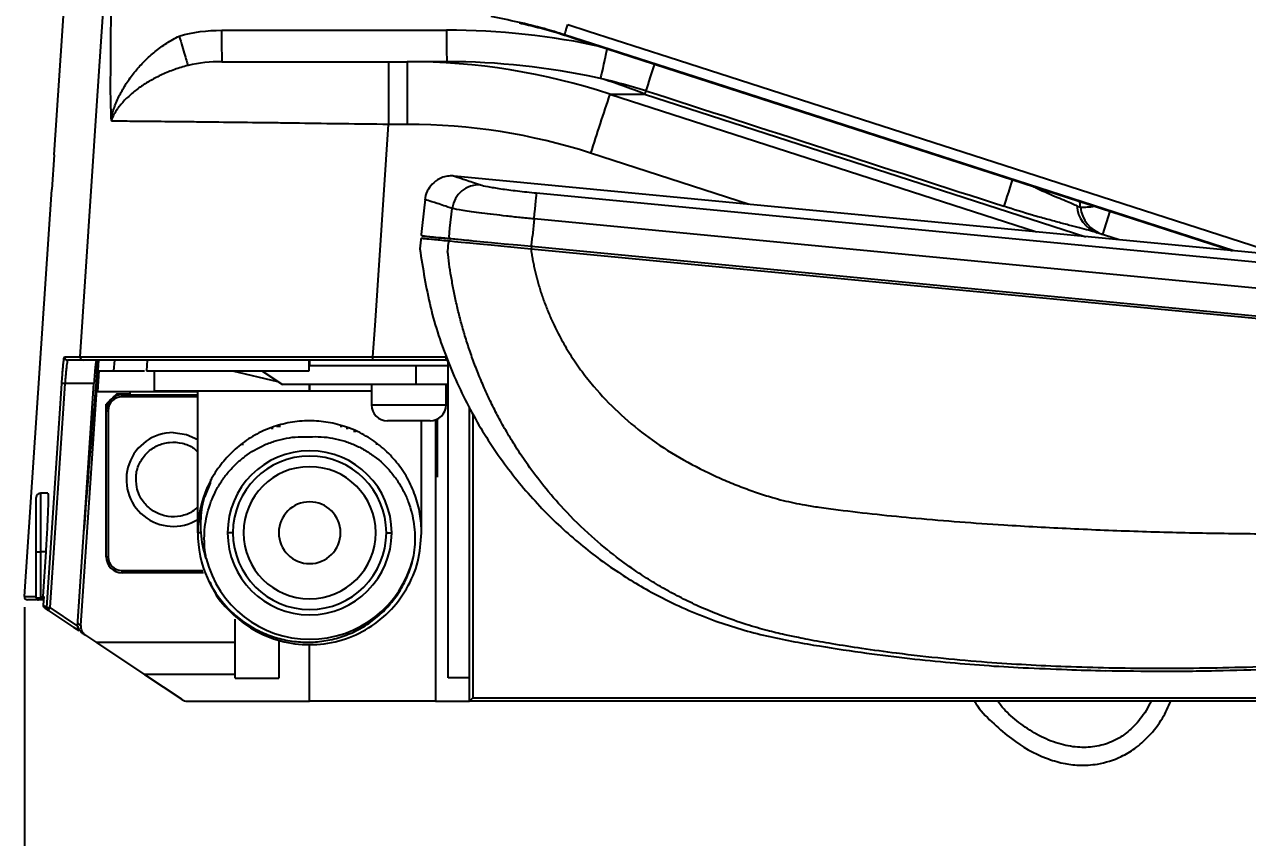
# Model space of a CAD drawing. Header units: millimetres. Extents: x 136 to 1356, y 36 to 868.
# Drawn here: x 136.5 to 251.2, y 124.3 to 200.6 of the extents above; entities that cross this region are included whole.
import ezdxf

# ---------------------------------------------------------------- set-up
doc = ezdxf.new("R2010")
doc.units = ezdxf.units.MM
doc.header["$LTSCALE"] = 20
doc.layers.add('____', color=7, linetype='Continuous')
doc.styles.add('style1', font='gbeitc.shx')
doc.styles.add('유형1', font='gbeitc.shx', dxfattribs={"height": 8})
doc.dimstyles.new('ISO-25', dxfattribs={"dimtxt": 2.5, "dimasz": 3, "dimexe": 1.25, "dimexo": 0.5, "dimgap": 1, "dimtad": 3, "dimtoh": 1, "dimdsep": 46, "dimtxsty": '유형1', "dimcen": 2.5, "dimclrd": 5, "dimclre": 5, "dimclrt": 5, "dimadec": 0, "dimazin": 0, "dimtfac": 1, "dimtmove": 0, "dimatfit": 3, "dimfxl": 1, "dimarcsym": 0})

# ---------------------------------------------------------------- blocks, each defined once
blk = doc.blocks.new('*D10')
at = {"layer": '____', "color": 2, "lineweight": -2, "transparency": 16777216}
for p, q in [((664.47, 147.65), (664.47, 42.52)), ((136.47, 145.88), (136.47, 42.52)), ((146.47, 45.02), (654.47, 45.02))]:
    blk.add_line(p, q, dxfattribs=at)
at = {"layer": '____', "color": 2, "transparency": 16777216}
for points in [[(146.47, 46.69), (146.47, 43.36), (136.47, 45.02)], [(654.47, 46.69), (654.47, 43.36), (664.47, 45.02)]]:
    blk.add_solid(points, dxfattribs=at)
at = {"layer": 'Defpoints', "color": 0, "transparency": 16777216}
for p in [(664.47, 148.65), (136.47, 146.88), (664.47, 45.02)]:
    blk.add_point(p, dxfattribs=at)
at = {"layer": '____', "color": 2, "transparency": 16777216, "insert": (400.47, 52.02), "char_height": 12, "attachment_point": 5, "style": 'style1'}
blk.add_mtext('528', dxfattribs=at)

msp = doc.modelspace()

# ---------------------------------------------------------------- linework, layer by layer
at = {"color": 7, "linetype": 'Continuous', "lineweight": 25}
for p, q in [((139.26, 188.31), (141.43, 220.59)), ((154.98, 200.01), (176.08, 200.01)), ((187.15, 199.56), (187.15, 199.58)), ((170.62, 197.06), (170.62, 191.17)), ((170.62, 197.06), (172.4, 197.06)), ((172.4, 191.17), (172.4, 197.06)), ((176.1, 197.06), (172.4, 197.06)), ((191.4, 194.01), (194.66, 194.01)), ((191.4, 194.01), (231.43, 181.09)), ((194.66, 194.01), (236.07, 180.64)), ((172.4, 191.17), (170.62, 191.17)), ((139.26, 188.31), (139.04, 185.06)), ((204.48, 183.67), (189.58, 188.48)), ((452.75, 159.84), (176.79, 186.33)), ((136.47, 146.88), (139.04, 185.06)), ((174.06, 184.16), (173.78, 181.7)), ((184.53, 184.75), (444.87, 159.75)), ((235.56, 183.39), (235.5, 183.95)), ((176.4, 181.44), (176.61, 183.29)), ((238.32, 183.02), (237.62, 180.85)), ((173.78, 181.7), (173.7, 180.85)), ((176.32, 180.6), (176.4, 181.44)), ((184.29, 182.31), (184.14, 180.7)), ((444.64, 157.31), (184.29, 182.31)), ((173.65, 180.35), (173.57, 179.51)), ((184.06, 179.86), (184.14, 180.7)), ((239.21, 180.34), (237.12, 181.01)), ((176.19, 179.26), (176.27, 180.1)), ((184.02, 179.51), (184.01, 179.38)), ((184.04, 179.71), (184.02, 179.51)), ((184.02, 179.51), (444.37, 154.52)), ((184.06, 179.86), (184.04, 179.71)), ((444.39, 154.72), (184.04, 179.71)), ((444.39, 154.72), (184.04, 179.71)), ((141.76, 144.15), (143.44, 169.06)), ((143.24, 166.11), (143.44, 169.06)), ((143.25, 167.78), (143.34, 169.06)), ((144.87, 168.06), (144.94, 169.06)), ((147.99, 169.06), (147.92, 168.06)), ((163.18, 168.06), (163.18, 169.06)), ((163.23, 169.06), (163.23, 168.56)), ((169.16, 169.06), (169.17, 169.06)), ((169.17, 169.06), (169.17, 169.37)), ((169.17, 169.37), (176.03, 169.37)), ((176.03, 169.06), (169.17, 169.06)), ((176.03, 169.06), (176.03, 169.37)), ((176.03, 169.06), (176.23, 169.06)), ((176.23, 139.26), (176.23, 169.05)), ((143.44, 168.06), (143.31, 166.11)), ((144.87, 168.06), (147.74, 168.06)), ((148.63, 168.06), (148.63, 166.16)), ((155.98, 168.06), (160.23, 167.06)), ((158.73, 168.06), (160.68, 166.76)), ((163.18, 168.56), (173.23, 168.56)), ((173.23, 166.76), (173.23, 168.56)), ((173.23, 168.56), (176.23, 168.56)), ((138.56, 145.86), (139.97, 166.88)), ((140.27, 166.86), (138.85, 145.84)), ((140.27, 166.86), (139.97, 166.88)), ((142.99, 166.86), (140.27, 166.86)), ((141.46, 144.11), (142.99, 166.86)), ((173.23, 166.76), (160.68, 166.76)), ((163.18, 166.76), (163.18, 166.16)), ((163.23, 166.76), (163.23, 166.16)), ((169.03, 166.76), (169.03, 164.86)), ((176.23, 166.76), (173.23, 166.76)), ((176.03, 164.86), (176.03, 166.76)), ((143.31, 166.11), (152.73, 166.11)), ((145.13, 165.91), (144.73, 165.51)), ((145.13, 165.91), (146.38, 165.91)), ((145.63, 165.61), (145.63, 165.81)), ((145.63, 165.81), (152.73, 165.81)), ((152.73, 165.61), (145.63, 165.61)), ((146.38, 165.91), (146.38, 166.11)), ((146.38, 165.81), (146.38, 165.91)), ((163.18, 166.16), (148.63, 166.16)), ((152.73, 152.86), (152.73, 166.16)), ((169.03, 166.16), (163.23, 166.16)), ((176.23, 166.16), (176.03, 166.16)), ((144.43, 165.21), (144.13, 164.91)), ((144.13, 164.31), (144.13, 164.91)), ((144.13, 150.61), (144.13, 164.31)), ((144.13, 164.31), (144.33, 164.31)), ((144.33, 164.31), (144.33, 150.61)), ((169.03, 164.86), (176.03, 164.86)), ((178.23, 137.06), (178.23, 164.66)), ((174.53, 163.36), (170.53, 163.36)), ((173.73, 152.86), (173.73, 163.36)), ((175.03, 163.45), (175.03, 137.06)), ((175.21, 163.52), (175.21, 158.06)), ((178.53, 164.02), (178.53, 137.37)), ((159.61, 162.66), (159.82, 162.66)), ((160.13, 162.86), (160.49, 162.86)), ((166.1, 162.86), (166.29, 162.86)), ((166.65, 162.66), (166.86, 162.66)), ((167.59, 162.36), (167.36, 162.36)), ((156.93, 161.19), (156.93, 161.07)), ((169.53, 161.1), (169.53, 161.19)), ((146.93, 157.86), (146.93, 157.86)), ((153.89, 157.51), (153.35, 156.21)), ((137.58, 151.06), (137.58, 156.16)), ((137.98, 156.56), (137.98, 151.06)), ((138.66, 156.56), (137.98, 156.56)), ((142.07, 153.17), (142.07, 153.17)), ((142.07, 153.16), (142.07, 153.16)), ((153.05, 152.86), (152.73, 152.86)), ((156.03, 152.86), (155.53, 152.86)), ((170.43, 152.86), (170.93, 152.86)), ((152.73, 152.36), (152.74, 152.36)), ((173.72, 152.36), (173.73, 152.36)), ((137.58, 151.06), (137.98, 151.06)), ((137.58, 146.76), (137.58, 151.06)), ((137.98, 151.06), (137.98, 146.76)), ((138.46, 151.06), (137.98, 151.06)), ((138.46, 151.06), (138.18, 146.88)), ((144.13, 150.61), (144.33, 150.61)), ((145.63, 149.11), (145.63, 149.31)), ((145.63, 149.31), (153.21, 149.31)), ((153.27, 149.11), (145.63, 149.11)), ((137.58, 146.76), (137.98, 146.76)), ((137.98, 146.56), (137.78, 146.56)), ((137.98, 146.76), (137.98, 146.56)), ((137.98, 146.76), (138.19, 146.76)), ((138.26, 146.56), (137.98, 146.56)), ((138.29, 146.88), (138.23, 146.08)), ((138.29, 146.88), (138.23, 146.08)), ((138.23, 146.08), (138.23, 146.08)), ((138.56, 145.86), (138.85, 145.84)), ((138.85, 145.84), (138.69, 145.59)), ((138.85, 145.84), (141.46, 144.11)), ((141.42, 143.77), (138.69, 145.59)), ((156.23, 139.23), (156.23, 144.76)), ((141.6, 143.65), (141.1, 143.98)), ((142.2, 143.25), (143.23, 142.56)), ((156.23, 142.56), (143.23, 142.56)), ((143.23, 142.56), (144.58, 141.66)), ((160.33, 142.65), (160.33, 139.23)), ((163.23, 137.06), (163.23, 142.36)), ((144.58, 141.66), (147.73, 139.56)), ((156.23, 139.56), (147.73, 139.56)), ((147.73, 139.56), (151.23, 137.23)), ((156.23, 139.23), (160.33, 139.23)), ((178.23, 139.26), (176.23, 139.26)), ((151.78, 137.06), (163.23, 137.06)), ((175.03, 137.06), (163.23, 137.06)), ((175.03, 137.06), (178.23, 137.06)), ((283.18, 137.06), (178.23, 137.06)), ((178.23, 137.06), (178.23, 137.06)), ((178.53, 137.37), (283.18, 137.37))]:
    msp.add_line(p, q, dxfattribs=at)
at = {"color": 7, "linetype": 'Continuous', "lineweight": 25, "flags": 128}
for points in [[(144.17, 206.88), (143.24, 192.93), (141.67, 169.38)], [(187.46, 200.55), (189.36, 199.94), (196.98, 197.48), (227.43, 187.65), (254.66, 178.86)], [(249.95, 179.31), (200.27, 195.35), (187.15, 199.58)], [(188.2, 199.22), (190.1, 198.61), (197.71, 196.15), (228.17, 186.32), (249.84, 179.32)], [(191.16, 198.33), (191.04, 197.81), (190.93, 197.31), (190.82, 196.84), (190.73, 196.42), (190.65, 196.07), (190.58, 195.79), (190.54, 195.59), (190.52, 195.48)], [(195.58, 196.83), (195.51, 196.59), (195.35, 196.1), (195.2, 195.64), (195.07, 195.23), (194.96, 194.89), (194.87, 194.61), (194.81, 194.42), (194.77, 194.31)], [(169.17, 169.37), (169.37, 172.32), (170.62, 191.17)], [(229.17, 185.98), (229.1, 185.76), (228.94, 185.27), (228.8, 184.81), (228.66, 184.41), (228.55, 184.06), (228.46, 183.78), (228.4, 183.59), (228.37, 183.49)], [(184.29, 182.31), (184.34, 182.77), (184.38, 183.21), (184.42, 183.62), (184.45, 183.98), (184.48, 184.28), (184.51, 184.52), (184.52, 184.67), (184.53, 184.75)], [(176.43, 180.24), (176.84, 180.2), (177.45, 180.14), (178.25, 180.06), (179.2, 179.97), (180.28, 179.87), (181.47, 179.75), (182.73, 179.63), (184.02, 179.51)], [(184.04, 179.71), (182.75, 179.83), (181.49, 179.95), (180.3, 180.07), (179.22, 180.17), (178.26, 180.26), (177.47, 180.34), (176.86, 180.4), (176.45, 180.44)], [(150.43, 162.26), (151.67, 162.08), (152.73, 161.61)]]:
    msp.add_lwpolyline(points, dxfattribs=at)
at = {"color": 7, "linetype": 'Continuous', "lineweight": 25}
for centre, radius, start, end in [((284.93, 199.28), 129.96, 179.6788, 180.9784), ((306.04, 199.28), 129.96, 179.6788, 180.9784), ((179.21, 156.95), 40.16, 67.3702, 73.65), ((179.58, 147.16), 49.54, 72.1407, 77.248), ((556.78, 71.09), 385.5, 161.4065, 162.2714), ((219.42, 185.15), 26.29, 159.6031, 160.305), ((179.1, 183.01), 2.5, 86.1491, 173.4506), ((238.04, 183.68), 2.82, 182.5271, 251.1144), ((234.89, 201.54), 18.16, 272.1046, 276.2856), ((238.54, 183.71), 3, 186, 252.1039), ((173.8, 180.34), 0.15, 84.4464, 175.4183), ((173.85, 180.84), 0.15, 175.1911, 264.5172), ((176.42, 180.09), 0.148, 85.3552, 175.3313), ((140.52, 169.36), 0.3, 176.1373, 269.9807), ((141.97, 169.36), 0.3, 176.1285, 269.9681), ((145.63, 164.31), 1.5, 90, 180), ((145.63, 164.31), 1.3, 90, 180), ((170.53, 164.86), 1.5, 180, 270), ((174.53, 164.86), 1.5, 270, 0), ((150.43, 157.86), 4.4, 90, 301.5657), ((163.23, 152.86), 7.7, 0, 180), ((163.23, 152.86), 7.2, 0, 180), ((163.23, 152.86), 6.2, 0, 180), ((137.98, 156.16), 0.4, 90, 180), ((163.23, 152.86), 10.5, 155.9736, 180), ((163.23, 152.86), 2.9, 0, 180), ((163.23, 152.86), 10.5, 180, 204.0264), ((163.23, 152.86), 7.7, 180, 0), ((163.23, 152.86), 7.2, 180, 0), ((163.23, 152.86), 6.2, 180, 0), ((163.23, 152.86), 2.9, 180, 0), ((145.63, 150.61), 1.5, 180, 270), ((145.63, 150.61), 1.3, 180, 270), ((163.23, 152.86), 10, 193.9865, 346.0135), ((136.77, 146.86), 0.3, 176.1513, 269.9998), ((137.78, 146.76), 0.2, 180, 270), ((138.53, 146.05), 0.3, 176.151, 236.3099), ((138.53, 146.05), 0.3, 176.1088, 236.3027), ((138.85, 145.84), 0.3, 176.101, 236.3013), ((248.13, 586.37), 446.57, 268.2256, 268.6855), ((151.78, 138.06), 1, 236.3099, 270)]:
    msp.add_arc(centre, radius, start, end, dxfattribs=at)
for centre, major_axis, ratio, start_param, end_param in [((175.58, 147.01), (60.46, 1.9), 0.876114, 1.290342, 1.534975), ((171.98, 147.06), (55.3, 2.05), 0.903428, 1.178758, 1.529811), ((175.6, 147.06), (57.82, 1.72), 0.864208, 1.289072, 1.53641), ((175.6, 147.06), (57.82, 1.72), 0.864208, 1.284212, 1.289072), ((1468.63, -269.21), (9404.37, -3037.79), 0.005058, 1.704697, 1.708302), ((171.98, 147.17), (50.04, 1.61), 0.878795, 1.183181, 1.534234), ((229.17, 186.73), (6.38, -3.34), 0.005815, 5.961099, 6.28705), ((178.53, 137.36), (0.3, 0.3), 0.008727, 1.56207, 3.132866)]:
    msp.add_ellipse(centre, major_axis=major_axis, ratio=ratio, start_param=start_param, end_param=end_param, dxfattribs=at)
for points, knots in [([(422.49, 180.75), (413.35, 181.72), (395.07, 183.67), (367.78, 187.8), (340.6, 192.84), (313.61, 198.85), (286.84, 205.8), (260.36, 213.7), (234.71, 222.26), (218.08, 228.66), (210.04, 231.75)], [0, 0, 0, 0, 0.125701, 0.251635, 0.377725, 0.503894, 0.630062, 0.756152, 0.882085, 1, 1, 1, 1]), ([(210.02, 227.79), (218.58, 224.51), (235.7, 217.95), (261.8, 209.27), (288.15, 201.45), (312.97, 195.05), (336.16, 189.83), (357.68, 185.62), (379.31, 182.02), (401.03, 178.98), (415.58, 177.47), (422.84, 176.71)], [0, 0, 0, 0, 0.1252092, 0.2503883, 0.3756258, 0.5007224, 0.600616, 0.700446, 0.8002842, 0.9002086, 1, 1, 1, 1]), ([(422.1, 168.51), (414.74, 169.3), (400.03, 170.88), (378.12, 174.35), (356.37, 178.53), (334.79, 183.44), (311.6, 189.46), (286.82, 196.74), (260.54, 205.36), (234.51, 214.65), (217.34, 221.32), (208.76, 224.66)], [0, 0, 0, 0, 0.100333, 0.200505, 0.300528, 0.400464, 0.50038, 0.625369, 0.750369, 0.8752, 1, 1, 1, 1]), ([(144.56, 196.98), (144.56, 197.53), (144.57, 198.61), (144.59, 200.23), (144.61, 201.81), (144.63, 203.37), (144.65, 204.91), (144.67, 206.42), (144.7, 207.91), (144.72, 209.37), (144.75, 210.81), (144.79, 212.22), (144.82, 213.6), (144.86, 214.97), (144.91, 216.3), (144.96, 217.61), (144.99, 218.48), (145.01, 218.91)], [0, 0, 0, 0, 0.073668, 0.146323, 0.217965, 0.288599, 0.358228, 0.426854, 0.494482, 0.561114, 0.626755, 0.691407, 0.755076, 0.817765, 0.879479, 0.940223, 1, 1, 1, 1]), ([(187.15, 199.58), (187.15, 199.58), (186.52, 199.79), (184.25, 200.48), (181.93, 200.96), (180.26, 201.3)], [0, 0, 0, 0, 0.000008, 0.281444, 1, 1, 1, 1]), ([(182.89, 200.7), (182.9, 200.7), (183.48, 200.57), (184.62, 200.3), (186.04, 199.9), (186.91, 199.64), (187.15, 199.56), (187.15, 199.56)], [0, 0, 0, 0, 0.003388, 0.42032, 0.835673, 0.999988, 1, 1, 1, 1]), ([(144.61, 191.7), (144.63, 191.81), (144.65, 191.91), (144.7, 192.12), (144.73, 192.23), (144.82, 192.53), (144.89, 192.73), (145.11, 193.31), (145.28, 193.69), (145.67, 194.43), (145.88, 194.79), (146.35, 195.49), (146.6, 195.84), (147.15, 196.5), (147.44, 196.82), (148.06, 197.44), (148.39, 197.73), (149.08, 198.29), (149.44, 198.55), (150.19, 199.04), (150.58, 199.27), (150.99, 199.47)], [0, 0, 0, 0, 0.03125, 0.03125, 0.0625, 0.0625, 0.125, 0.125, 0.25, 0.25, 0.375, 0.375, 0.5, 0.5, 0.625, 0.625, 0.75, 0.75, 0.875, 0.875, 1, 1, 1, 1]), ([(150.99, 199.47), (151.08, 199.15), (151.18, 198.82), (151.36, 198.22), (151.44, 197.93), (151.59, 197.43), (151.66, 197.22), (151.76, 196.89), (151.8, 196.77), (151.82, 196.7)], [0, 0, 0, 0, 0.25, 0.25, 0.5, 0.5, 0.75, 0.75, 1, 1, 1, 1]), ([(187.15, 199.56), (187.15, 199.56), (187.5, 199.45), (187.85, 199.34), (188.2, 199.22)], [0, 0, 0, 0, 0.000054, 1, 1, 1, 1]), ([(144.61, 191.7), (144.61, 191.98), (144.59, 192.54), (144.57, 193.39), (144.56, 194.01), (144.55, 194.4), (144.55, 194.57), (144.55, 194.75), (144.54, 194.89), (144.54, 195.07), (144.55, 195.3), (144.56, 195.73), (144.57, 196.32), (144.58, 196.79), (144.58, 197.02)], [0, 0, 0, 0, 0.1602047, 0.3201784, 0.479929, 0.5125734, 0.5452195, 0.5778675, 0.6105173, 0.6305239, 0.6737939, 0.7403429, 0.8708654, 1, 1, 1, 1]), ([(151.82, 196.7), (151.39, 196.59), (150.97, 196.47), (150.17, 196.18), (149.78, 196.03), (149.02, 195.68), (148.66, 195.49), (147.97, 195.1), (147.64, 194.89), (147.02, 194.46), (146.72, 194.23), (146.18, 193.75), (145.92, 193.5), (145.46, 192.99), (145.25, 192.73), (144.98, 192.31), (144.89, 192.17), (144.77, 191.94), (144.73, 191.86), (144.68, 191.73), (144.67, 191.69), (144.65, 191.61), (144.64, 191.58), (144.64, 191.53), (144.64, 191.5), (144.64, 191.47)], [0, 0, 0, 0, 0.125, 0.125, 0.25, 0.25, 0.375, 0.375, 0.5, 0.5, 0.625, 0.625, 0.75, 0.75, 0.875, 0.875, 0.9375, 0.9375, 0.96875, 0.96875, 0.984375, 0.984375, 0.992187, 0.992187, 1, 1, 1, 1]), ([(154.99, 197.06), (155.49, 197.06), (156.02, 197.06), (157.13, 197.06), (157.71, 197.06), (159.51, 197.06), (160.78, 197.06), (162.45, 197.06), (162.79, 197.06), (163.47, 197.06), (163.82, 197.06), (164.87, 197.06), (165.58, 197.06), (167.71, 197.06), (169.15, 197.06), (170.62, 197.06)], [0, 0, 0, 0, 0.125, 0.125, 0.25, 0.25, 0.5, 0.5, 0.5625, 0.5625, 0.625, 0.625, 0.75, 0.75, 1, 1, 1, 1]), ([(144.61, 191.7), (144.61, 191.65), (144.62, 191.61), (144.62, 191.53), (144.63, 191.5), (144.64, 191.47)], [0, 0, 0, 0, 0.5, 0.5, 1, 1, 1, 1]), ([(170.62, 191.17), (169.19, 191.19), (167.78, 191.21), (165, 191.24), (163.62, 191.26), (161.59, 191.29), (160.92, 191.3), (159.61, 191.32), (158.96, 191.32), (157.07, 191.35), (155.86, 191.36), (154.13, 191.38), (153.56, 191.39), (152.47, 191.4), (151.94, 191.41), (150.42, 191.42), (149.49, 191.43), (148.22, 191.45), (147.81, 191.45), (147.04, 191.46), (146.68, 191.46), (145.68, 191.47), (145.11, 191.47), (144.64, 191.47)], [0, 0, 0, 0, 0.125, 0.125, 0.25, 0.25, 0.3125, 0.3125, 0.375, 0.375, 0.5, 0.5, 0.5625, 0.5625, 0.625, 0.625, 0.75, 0.75, 0.8125, 0.8125, 0.875, 0.875, 1, 1, 1, 1]), ([(176.79, 186.32), (176.75, 186.33), (176.55, 186.36), (176.14, 186.33), (175.51, 186.16), (174.86, 185.75), (174.34, 185.1), (174.08, 184.52), (174.08, 184.18), (174.08, 184.12)], [0, 0, 0, 0, 0.028028, 0.162431, 0.312402, 0.530846, 0.738164, 0.956514, 1, 1, 1, 1]), ([(176.79, 186.33), (176.79, 186.33), (176.7, 186.36), (177.02, 186.25), (177.76, 186), (178.76, 185.67), (179.26, 185.5)], [0, 0, 0, 0, 0.008365, 0.333913, 0.665864, 1, 1, 1, 1]), ([(179.26, 185.5), (179.4, 185.46), (179.64, 185.4), (180.29, 185.28), (180.69, 185.21), (181.64, 185.07), (182.17, 185.01), (183.03, 184.9), (183.32, 184.87), (183.92, 184.81), (184.22, 184.77), (184.53, 184.75)], [0, 0, 0, 0, 0.25, 0.25, 0.5, 0.5, 0.75, 0.75, 0.875, 0.875, 1, 1, 1, 1]), ([(231.1, 185.37), (231.22, 185.31), (232.06, 184.9), (233.44, 184.32), (234.68, 183.81), (235.09, 183.61), (235.22, 183.55)], [0, 0, 0, 0, 0.067433, 0.465033, 0.829875, 1, 1, 1, 1]), ([(176.61, 183.29), (176.61, 183.29), (176.05, 183.48), (175.09, 183.79), (174.3, 184.05), (173.98, 184.15), (174.07, 184.12), (174.07, 184.12)], [0, 0, 0, 0, 0.000003, 0.332231, 0.66665, 0.990395, 1, 1, 1, 1]), ([(184.29, 182.31), (183.85, 182.35), (183.41, 182.39), (182.55, 182.48), (182.12, 182.53), (181.28, 182.62), (180.88, 182.67), (180.11, 182.76), (179.74, 182.81), (178.7, 182.94), (178.11, 183.03), (177.16, 183.18), (176.82, 183.24), (176.61, 183.29)], [0, 0, 0, 0, 0.125, 0.125, 0.25, 0.25, 0.375, 0.375, 0.5, 0.5, 0.75, 0.75, 1, 1, 1, 1]), ([(237.12, 181.01), (236.96, 181.06), (236.75, 181.12), (236.27, 181.26), (236, 181.33), (235.4, 181.49), (235.07, 181.57), (234.54, 181.71), (234.35, 181.76), (233.97, 181.86), (233.78, 181.91), (233.19, 182.07), (232.79, 182.18), (231.94, 182.41), (231.5, 182.53), (230.18, 182.92), (229.28, 183.19), (228.37, 183.49)], [0, 0, 0, 0, 0.125, 0.125, 0.25, 0.25, 0.375, 0.375, 0.4375, 0.4375, 0.5, 0.5, 0.625, 0.625, 0.75, 0.75, 1, 1, 1, 1]), ([(173.83, 180.49), (173.88, 180.48), (173.98, 180.47), (174.83, 180.39), (175.9, 180.29), (176.43, 180.24)], [0, 0, 0, 0, 0.315285, 0.656489, 1, 1, 1, 1]), ([(176.45, 180.44), (175.58, 180.52), (174.93, 180.58), (174.05, 180.67), (173.84, 180.69), (173.84, 180.69), (174.06, 180.67), (174.94, 180.58), (175.59, 180.52), (176.45, 180.44)], [0, 0, 0, 0, 0.25, 0.25, 0.5, 0.5, 0.75, 0.75, 1, 1, 1, 1]), ([(178.43, 180.25), (177.74, 180.31), (176.34, 180.45), (175.66, 180.51), (175.88, 180.49), (175.88, 180.49)], [0, 0, 0, 0, 0.499407, 0.998617, 1, 1, 1, 1]), ([(176.32, 180.6), (176.32, 180.56), (176.33, 180.52), (176.38, 180.46), (176.41, 180.44), (176.45, 180.44)], [0, 0, 0, 0, 0.5, 0.5, 1, 1, 1, 1]), ([(173.57, 179.51), (173.86, 177.67), (174.42, 174.01), (176.17, 168.75), (178.5, 163.81), (181.39, 159.32), (184.7, 155.35), (188.3, 151.95), (192.08, 149.13), (196.29, 146.65), (200.85, 144.64), (205.74, 143.18), (210.42, 142.32), (214.84, 141.64), (218.97, 141.11), (224.04, 140.6), (229.12, 140.21), (232.93, 140.08), (234.3, 140.04)], [0, 0, 0, 0, 0.069142, 0.138091, 0.206142, 0.272624, 0.33694, 0.398594, 0.457183, 0.512441, 0.580771, 0.642815, 0.702412, 0.758383, 0.809839, 0.85781, 0.948717, 1, 1, 1, 1]), ([(430.04, 139.7), (429.06, 139.81), (427.09, 140.01), (424.12, 140.31), (421.13, 140.61), (418.1, 140.9), (415.06, 141.19), (411.98, 141.47), (408.88, 141.74), (405.76, 142.01), (402.61, 142.27), (399.43, 142.52), (391.9, 143.09), (379.55, 143.9), (363.06, 144.68), (345.9, 145.14), (330.84, 145.18), (317.22, 144.9), (305.91, 144.43), (296.5, 143.84), (289.06, 143.23), (283.69, 142.69), (278.58, 142.14), (273.74, 141.65), (269.16, 141.25), (264.85, 140.91), (258.88, 140.53), (251.39, 140.19), (242.54, 140.07), (234.42, 140.23), (227.89, 140.59), (222.6, 141.05), (218.68, 141.49), (215.2, 141.97), (212.44, 142.4), (210.46, 142.75), (208.97, 143.04), (207.69, 143.31), (206.05, 143.7), (204.07, 144.28), (202.07, 144.98), (200.18, 145.75), (198.53, 146.52), (196.93, 147.36), (195.4, 148.25), (193.76, 149.3), (191.84, 150.69), (189.51, 152.61), (187.23, 154.85), (185.27, 157.12), (183.79, 159.08), (182.64, 160.79), (181.73, 162.29), (180.95, 163.68), (180.25, 165.07), (179.62, 166.44), (179.04, 167.81), (178.52, 169.17), (178.06, 170.51), (177.66, 171.83), (177.3, 173.13), (176.99, 174.41), (176.73, 175.66), (176.51, 176.88), (176.32, 178.08), (176.23, 178.87), (176.18, 179.26)], [0, 0, 0, 0, 0.010783, 0.021656, 0.032619, 0.043674, 0.054822, 0.066061, 0.077394, 0.088821, 0.100342, 0.111958, 0.12367, 0.182886, 0.247202, 0.304239, 0.370747, 0.412035, 0.45332, 0.494602, 0.515293, 0.535014, 0.553759, 0.57151, 0.588265, 0.604024, 0.618788, 0.653717, 0.685983, 0.71557, 0.742477, 0.757386, 0.773563, 0.785575, 0.795786, 0.804167, 0.807571, 0.812394, 0.818551, 0.826013, 0.835022, 0.841764, 0.848431, 0.855014, 0.861505, 0.8679, 0.876513, 0.887609, 0.901199, 0.911732, 0.920775, 0.928319, 0.934366, 0.94018, 0.945871, 0.951437, 0.956877, 0.962189, 0.967371, 0.972421, 0.977341, 0.982131, 0.986791, 0.991322, 0.995725, 1, 1, 1, 1]), ([(184.01, 179.38), (184.04, 179.21), (184.09, 178.88), (184.18, 178.38), (184.28, 177.88), (184.39, 177.38), (184.51, 176.89), (184.64, 176.39), (184.79, 175.9), (184.94, 175.41), (185.1, 174.93), (185.28, 174.44), (185.46, 173.96), (185.66, 173.48), (185.86, 173.01), (186.25, 172.15), (186.86, 170.95), (187.77, 169.43), (188.78, 167.96), (190.2, 166.17), (192.14, 164.14), (194.7, 161.98), (197.56, 160.07), (200.1, 158.72), (202.18, 157.78), (203.68, 157.17), (205.16, 156.63), (206.49, 156.21), (207.65, 155.89), (208.67, 155.66), (209.79, 155.44), (211.18, 155.23), (214.65, 154.77), (220.43, 154.16), (227.7, 153.62), (234.65, 153.24), (241, 152.98), (247.43, 152.82), (253.96, 152.74), (261.04, 152.75), (268.75, 152.88), (275.19, 153.11), (279.89, 153.31), (282.74, 153.44), (285.1, 153.55), (287.05, 153.63), (288.62, 153.67), (290.36, 153.72), (292.28, 153.76), (295.77, 153.81), (300.85, 153.84), (307.52, 153.79), (314.42, 153.64), (321.53, 153.4), (331.73, 152.94), (345.53, 152.07), (362.04, 150.73), (379.28, 149.1), (392.74, 147.71), (404.49, 146.46), (413.31, 145.51), (422.39, 144.53), (428.02, 143.94), (430.46, 143.68)], [0, 0, 0, 0, 0.001969, 0.003937, 0.005904, 0.007872, 0.009841, 0.011812, 0.013786, 0.015763, 0.017746, 0.019734, 0.021728, 0.02373, 0.02574, 0.027759, 0.034584, 0.041417, 0.048286, 0.055224, 0.067889, 0.080748, 0.093957, 0.10766, 0.114086, 0.120347, 0.126453, 0.132412, 0.13643, 0.140464, 0.144522, 0.149719, 0.156767, 0.185117, 0.217045, 0.241268, 0.265816, 0.290693, 0.315905, 0.341455, 0.372856, 0.405231, 0.416262, 0.427292, 0.438323, 0.443738, 0.449821, 0.456571, 0.463989, 0.472074, 0.497036, 0.522837, 0.549481, 0.576973, 0.605317, 0.667865, 0.737281, 0.79733, 0.868708, 0.89415, 0.934369, 0.971532, 1, 1, 1, 1]), ([(139.97, 166.88), (139.98, 167.05), (139.99, 167.21), (140.02, 167.53), (140.03, 167.69), (140.05, 167.99), (140.07, 168.13), (140.09, 168.4), (140.1, 168.53), (140.13, 168.76), (140.14, 168.87), (140.16, 169.05), (140.17, 169.13), (140.2, 169.31), (140.21, 169.38), (140.23, 169.38)], [0, 0, 0, 0, 0.125, 0.125, 0.25, 0.25, 0.375, 0.375, 0.5, 0.5, 0.625, 0.625, 0.75, 0.75, 1, 1, 1, 1]), ([(140.52, 169.06), (140.51, 169.06), (140.5, 169), (140.47, 168.84), (140.46, 168.77), (140.44, 168.61), (140.42, 168.52), (140.4, 168.31), (140.39, 168.2), (140.36, 167.96), (140.35, 167.84), (140.33, 167.57), (140.32, 167.43), (140.29, 167.15), (140.28, 167.01), (140.27, 166.86)], [0, 0, 0, 0, 0.25, 0.25, 0.375, 0.375, 0.5, 0.5, 0.625, 0.625, 0.75, 0.75, 0.875, 0.875, 1, 1, 1, 1]), ([(141.67, 169.38), (141.75, 169.38), (142, 169.38), (142.61, 169.38), (142.85, 169.38), (143.42, 169.38), (143.75, 169.38), (144.84, 169.38), (145.71, 169.38), (147.22, 169.38), (147.76, 169.38), (148.91, 169.38), (149.52, 169.38), (151.41, 169.38), (152.78, 169.38), (154.98, 169.38), (155.75, 169.37), (157.31, 169.37), (158.1, 169.37), (160.52, 169.37), (162.19, 169.37), (164.78, 169.37), (165.66, 169.37), (167.41, 169.37), (168.29, 169.37), (169.17, 169.37)], [0, 0, 0, 0, 0.125, 0.125, 0.1875, 0.1875, 0.25, 0.25, 0.375, 0.375, 0.4375, 0.4375, 0.5, 0.5, 0.625, 0.625, 0.6875, 0.6875, 0.75, 0.75, 0.875, 0.875, 0.9375, 0.9375, 1, 1, 1, 1]), ([(169.17, 169.06), (168.3, 169.06), (167.43, 169.06), (165.7, 169.06), (164.84, 169.06), (162.28, 169.06), (160.62, 169.06), (158.23, 169.06), (157.44, 169.06), (155.9, 169.06), (155.14, 169.06), (152.96, 169.06), (151.61, 169.06), (149.74, 169.06), (149.14, 169.06), (148, 169.06), (147.46, 169.06), (145.96, 169.06), (145.1, 169.06), (144.03, 169.06), (143.7, 169.06), (143.14, 169.06), (142.9, 169.06), (142.29, 169.06), (142.05, 169.06), (141.97, 169.06)], [0, 0, 0, 0, 0.0625, 0.0625, 0.125, 0.125, 0.25, 0.25, 0.3125, 0.3125, 0.375, 0.375, 0.5, 0.5, 0.5625, 0.5625, 0.625, 0.625, 0.75, 0.75, 0.8125, 0.8125, 0.875, 0.875, 1, 1, 1, 1]), ([(143.21, 169.06), (143.21, 169.06), (143.2, 169.05), (143.19, 168.99), (143.18, 168.95), (143.16, 168.84), (143.15, 168.77), (143.13, 168.61), (143.12, 168.52), (143.09, 168.21), (143.07, 167.97), (143.03, 167.44), (143.01, 167.15), (142.99, 166.86)], [0, 0, 0, 0, 0.125, 0.125, 0.25, 0.25, 0.375, 0.375, 0.5, 0.5, 0.75, 0.75, 1, 1, 1, 1]), ([(143.25, 167.78), (143.21, 167.23), (143.16, 166.68), (143.07, 165.56), (143.03, 165), (142.98, 164.43)], [0, 0, 0, 0, 0.5, 0.5, 1, 1, 1, 1]), ([(147.92, 168.06), (148.73, 168.06), (149.67, 168.06), (151.28, 168.06), (151.85, 168.06), (152.75, 168.06), (153.06, 168.06), (153.69, 168.06), (154.01, 168.06), (155.64, 168.06), (157.04, 168.06), (159.26, 168.06), (160.03, 168.06), (161.58, 168.06), (162.38, 168.06), (163.18, 168.06)], [0, 0, 0, 0, 0.25, 0.25, 0.375, 0.375, 0.4375, 0.4375, 0.5, 0.5, 0.75, 0.75, 0.875, 0.875, 1, 1, 1, 1]), ([(173.73, 152.86), (173.73, 153.45), (173.68, 154.04), (173.48, 155.22), (173.33, 155.8), (172.93, 156.93), (172.68, 157.48), (172.24, 158.26), (172.09, 158.51), (171.75, 159), (171.58, 159.23), (171.02, 159.92), (170.61, 160.36), (169.71, 161.15), (169.22, 161.5), (168.2, 162.13), (167.66, 162.4), (166.84, 162.73), (166.56, 162.82), (166, 162.99), (165.71, 163.07), (164.84, 163.25), (164.24, 163.33), (163.04, 163.38), (162.44, 163.35), (161.26, 163.19), (160.67, 163.06), (159.55, 162.71), (159, 162.49), (157.94, 161.95), (157.43, 161.63), (156.46, 160.91), (156.01, 160.51), (155.4, 159.86), (155.21, 159.64), (154.84, 159.18), (154.67, 158.94), (154.17, 158.21), (153.88, 157.68), (153.64, 157.14)], [0, 0, 0, 0, 0.0625, 0.0625, 0.125, 0.125, 0.1875, 0.1875, 0.21875, 0.21875, 0.25, 0.25, 0.3125, 0.3125, 0.375, 0.375, 0.4375, 0.4375, 0.46875, 0.46875, 0.5, 0.5, 0.5625, 0.5625, 0.625, 0.625, 0.6875, 0.6875, 0.75, 0.75, 0.8125, 0.8125, 0.875, 0.875, 0.90625, 0.90625, 0.9375, 0.9375, 1, 1, 1, 1]), ([(153.53, 150.44), (153.39, 151.16), (153.33, 151.87), (153.36, 152.95), (153.39, 153.3), (153.49, 154.02), (153.56, 154.38), (153.83, 155.42), (154.08, 156.09), (154.57, 157.06), (154.75, 157.37), (155.15, 157.97), (155.36, 158.26), (155.82, 158.81), (156.07, 159.07), (156.59, 159.57), (156.87, 159.8), (157.73, 160.45), (158.35, 160.81), (159.34, 161.25), (159.68, 161.37), (160.37, 161.59), (160.72, 161.67), (161.42, 161.8), (161.78, 161.84), (162.5, 161.88), (162.87, 161.88), (163.23, 161.86)], [0, 0, 0, 0, 0.125, 0.125, 0.1875, 0.1875, 0.25, 0.25, 0.375, 0.375, 0.4375, 0.4375, 0.5, 0.5, 0.5625, 0.5625, 0.625, 0.625, 0.75, 0.75, 0.8125, 0.8125, 0.875, 0.875, 0.9375, 0.9375, 1, 1, 1, 1]), ([(163.23, 161.86), (163.96, 161.91), (164.67, 161.86), (165.73, 161.67), (166.08, 161.59), (166.77, 161.38), (167.11, 161.25), (167.77, 160.96), (168.09, 160.8), (168.71, 160.44), (169.01, 160.24), (169.88, 159.59), (170.4, 159.1), (171.09, 158.27), (171.31, 157.98), (171.71, 157.37), (172.07, 156.76), (172.36, 156.1), (172.61, 155.43), (172.72, 155.08), (172.99, 154.03), (173.09, 153.32), (173.12, 152.24), (173.11, 151.88), (173.05, 151.16), (173, 150.8), (172.93, 150.44)], [0, 0, 0, 0, 0.125, 0.125, 0.1875, 0.1875, 0.25, 0.25, 0.3125, 0.3125, 0.375, 0.375, 0.5, 0.5, 0.5625, 0.5625, 0.625, 0.6875, 0.6875, 0.75, 0.75, 0.875, 0.875, 0.9375, 0.9375, 1, 1, 1, 1]), ([(147, 157.13), (146.96, 157.52), (146.87, 158.31), (147.24, 159.46), (147.95, 160.42), (148.93, 161.1), (150.09, 161.41), (151.28, 161.31), (152.21, 160.96), (152.61, 160.56), (152.73, 160.43)], [0, 0, 0, 0, 0.134287, 0.268574, 0.402861, 0.537148, 0.671435, 0.805722, 0.940008, 1, 1, 1, 1]), ([(153.92, 157.86), (153.92, 157.83), (153.94, 157.71), (153.9, 157.58), (153.87, 157.47)], [0, 0, 0, 0, 0.190685, 1, 1, 1, 1]), ([(138.66, 156.56), (138.67, 156.56), (138.68, 156.53), (138.69, 156.42), (138.69, 156.38), (138.7, 156.27), (138.7, 156.21), (138.7, 156), (138.7, 155.83), (138.69, 155.44), (138.68, 155.2), (138.66, 154.7), (138.65, 154.42), (138.62, 153.82), (138.61, 153.5), (138.57, 152.84), (138.55, 152.49), (138.51, 151.78), (138.48, 151.42), (138.46, 151.06)], [0, 0, 0, 0, 0.125, 0.125, 0.1875, 0.1875, 0.25, 0.25, 0.375, 0.375, 0.5, 0.5, 0.625, 0.625, 0.75, 0.75, 0.875, 0.875, 1, 1, 1, 1]), ([(152.73, 155.29), (152.57, 155.13), (152.12, 154.71), (151.13, 154.37), (149.94, 154.33), (148.79, 154.69), (147.84, 155.41), (147.24, 156.28), (147.07, 156.89), (147, 157.13)], [0, 0, 0, 0, 0.092419, 0.253741, 0.415064, 0.576386, 0.737708, 0.899031, 1, 1, 1, 1]), ([(153.05, 152.86), (153, 153.59), (153.02, 154.31), (153.17, 155.38), (153.24, 155.74), (153.41, 156.44), (153.52, 156.79), (153.64, 157.14)], [0, 0, 0, 0, 0.5, 0.5, 0.75, 0.75, 1, 1, 1, 1]), ([(153.87, 148.25), (153.96, 148.03), (154.37, 146.97), (155.76, 145.36), (157.91, 143.66), (160.48, 142.6), (163.23, 142.24), (165.98, 142.6), (168.54, 143.66), (170.74, 145.35), (172.42, 147.55), (173.52, 150.11), (173.66, 151.95), (173.73, 152.86)], [0, 0, 0, 0, 0.024964, 0.121785, 0.219973, 0.316981, 0.414765, 0.512548, 0.609557, 0.707744, 0.804565, 0.902618, 1, 1, 1, 1]), ([(153.64, 148.59), (154.09, 147.62), (154.68, 146.74), (155.58, 145.76), (155.77, 145.57), (156.15, 145.21), (156.35, 145.04), (156.97, 144.54), (157.4, 144.24), (158.32, 143.72), (158.8, 143.48), (159.79, 143.1), (160.29, 142.95), (161.07, 142.78), (161.33, 142.73), (161.85, 142.65), (162.12, 142.63), (162.91, 142.58), (163.44, 142.59), (164.23, 142.66), (164.49, 142.69), (165.01, 142.78), (165.27, 142.84), (166.05, 143.03), (166.55, 143.2), (167.52, 143.61), (167.99, 143.86), (168.89, 144.42), (169.32, 144.74), (170.11, 145.43), (170.48, 145.8), (171, 146.41), (171.16, 146.63), (171.47, 147.06), (171.62, 147.28), (172.02, 147.96), (172.26, 148.43), (172.66, 149.41), (172.82, 149.92), (172.93, 150.44)], [0, 0, 0, 0, 0.125, 0.125, 0.15625, 0.15625, 0.1875, 0.1875, 0.25, 0.25, 0.3125, 0.3125, 0.375, 0.375, 0.40625, 0.40625, 0.4375, 0.4375, 0.5, 0.5, 0.53125, 0.53125, 0.5625, 0.5625, 0.625, 0.625, 0.6875, 0.6875, 0.75, 0.75, 0.8125, 0.8125, 0.84375, 0.84375, 0.875, 0.875, 0.9375, 0.9375, 1, 1, 1, 1]), ([(136.47, 146.88), (136.52, 146.88), (136.61, 146.88), (137.16, 146.88), (137.55, 146.88), (137.58, 146.88)], [0, 0, 0, 0, 0.477734, 0.95553, 1, 1, 1, 1]), ([(137.6, 146.56), (137.38, 146.56), (136.86, 146.56), (136.8, 146.56), (136.77, 146.56)], [0, 0, 0, 0, 0.433632, 1, 1, 1, 1]), ([(138.18, 146.88), (138.19, 146.88), (138.21, 146.88), (138.23, 146.88), (138.25, 146.88), (138.27, 146.88), (138.29, 146.88)], [0, 0, 0, 0, 0.00158506, 0.00158506, 0.00158506, 0.00351119, 0.00351119, 0.00351119, 0.00351119]), ([(138.19, 146.76), (138.2, 146.74), (138.22, 146.69), (138.25, 146.66), (138.27, 146.64)], [0, 0, 0, 0, 0.480967, 1, 1, 1, 1]), ([(138.23, 146.08), (138.24, 146.07), (138.24, 146.07), (138.25, 146.06), (138.28, 146.05), (138.3, 146.03), (138.32, 146.01), (138.4, 145.96), (138.48, 145.91), (138.56, 145.86)], [0, 0, 0, 0, 0.0006, 0.0006, 0.0006, 0.003, 0.003, 0.003, 0.01020824, 0.01020824, 0.01020824, 0.01020824]), ([(237.89, 139.93), (239.66, 139.9), (243.35, 139.84), (248.77, 139.92), (254.13, 140.09), (259.42, 140.34), (265.17, 140.7), (271.75, 141.23), (279.41, 141.99), (288.15, 142.92), (298, 143.67), (308.94, 144.28), (320.99, 144.68), (334.13, 144.84), (348.36, 144.71), (363.67, 144.27), (380.07, 143.49), (397.53, 142.33), (414.13, 140.98), (424.91, 139.88), (429.52, 139.41)], [0, 0, 0, 0, 0.027726, 0.057572, 0.084687, 0.111553, 0.140287, 0.174694, 0.214793, 0.260573, 0.311991, 0.36907, 0.431827, 0.500268, 0.574391, 0.654193, 0.73966, 0.830798, 0.927623, 1, 1, 1, 1]), ([(141.46, 144.11), (141.45, 144.02), (141.44, 143.94), (141.43, 143.81), (141.43, 143.76), (141.42, 143.77)], [0, 0, 0, 0, 0.5, 0.5, 1, 1, 1, 1]), ([(141.47, 144.11), (141.47, 144.08), (141.48, 143.94), (141.62, 143.69), (141.8, 143.54), (141.89, 143.45)], [0, 0, 0, 0, 0.112734, 0.532773, 1, 1, 1, 1]), ([(141.76, 144.15), (141.75, 144.06), (141.76, 143.97), (141.79, 143.8), (141.82, 143.71), (141.9, 143.56), (141.95, 143.48), (142.06, 143.35), (142.13, 143.3), (142.2, 143.25)], [0, 0, 0, 0, 0.25, 0.25, 0.5, 0.5, 0.75, 0.75, 1, 1, 1, 1]), ([(225.62, 137.06), (225.71, 136.91), (226.21, 136.1), (227.42, 134.93), (229.48, 133.13), (231.69, 131.87), (233.88, 131.21), (235.49, 131), (237.35, 131.11), (239.14, 131.67), (240.75, 132.62), (242.08, 133.81), (243.26, 135.32), (243.8, 136.52), (244.04, 137.06)], [0, 0, 0, 0, 0.022127, 0.120745, 0.212749, 0.377757, 0.450258, 0.516517, 0.594143, 0.696954, 0.760456, 0.834919, 0.925026, 1, 1, 1, 1]), ([(242.19, 137.06), (242.04, 136.76), (241.61, 135.89), (240.69, 134.76), (239.57, 133.79), (238.33, 133.12), (236.92, 132.73), (235.22, 132.68), (233.45, 133.03), (231.65, 133.78), (229.99, 134.87), (228.66, 135.94), (228.02, 136.76), (227.79, 137.06)], [0, 0, 0, 0, 0.054901, 0.158738, 0.237814, 0.300801, 0.396441, 0.491324, 0.597028, 0.71373, 0.828839, 0.937989, 1, 1, 1, 1])]:
    msp.add_open_spline(points, degree=3, knots=knots, dxfattribs=at)
for points in [[(150.99, 199.47), (152.29, 199.85), (153.62, 200.01), (154.98, 200.01)], [(187.15, 199.58), (187.16, 199.6), (187.17, 199.63), (187.24, 199.86), (187.34, 200.18), (187.42, 200.43), (187.46, 200.55)], [(144.58, 196.99), (144.57, 196.99), (144.56, 196.98), (144.56, 196.98)], [(154.99, 197.06), (153.92, 197.06), (152.87, 196.96), (151.82, 196.7)], [(140.23, 169.38), (140.65, 169.38), (141.13, 169.38), (141.67, 169.38)], [(141.97, 169.06), (141.43, 169.06), (140.95, 169.06), (140.52, 169.06)], [(143.44, 168.06), (143.86, 168.06), (144.33, 168.06), (144.87, 168.06)], [(143.24, 166.11), (143.26, 166.11), (143.28, 166.11), (143.31, 166.11)], [(142.07, 153.06), (142.37, 156.85), (142.67, 160.64), (142.98, 164.43)], [(153.53, 150.44), (153.27, 151.23), (153.11, 152.03), (153.05, 152.86)], [(138.19, 146.76), (138.18, 146.8), (138.17, 146.84), (138.18, 146.88)], [(138.69, 145.59), (138.58, 145.66), (138.47, 145.74), (138.37, 145.81)], [(141.76, 144.15), (141.65, 144.22), (141.55, 144.29), (141.45, 144.35)], [(141.89, 143.45), (141.99, 143.39), (142.1, 143.32), (142.2, 143.25)], [(151.41, 137.11), (151.46, 137.08), (151.51, 137.06), (151.57, 137.06)]]:
    msp.add_open_spline(points, degree=3, dxfattribs=at)

# ---------------------------------------------------------------- dimensions: what is measured, and where the dimension line sits
at = {"layer": '____', "color": 2}
dim = msp.add_linear_dim(base=(664.47, 45.02), p1=(136.47, 146.88), p2=(664.47, 148.65), dimstyle='ISO-25', override={"dimtxt": 12, "dimasz": 10, "dimexe": 2.5, "dimexo": 1, "dimtoh": 0, "dimdec": 0, "dimtxsty": 'style1', "dimcen": -1, "dimclrd": 2, "dimclre": 2, "dimclrt": 2, "dimtdec": 0}, dxfattribs=at)
dim.commit()
dim.dimension.update_dxf_attribs({"geometry": '*D10', "text_midpoint": (400.47, 52.02)})

doc.saveas('drawing.dxf')
